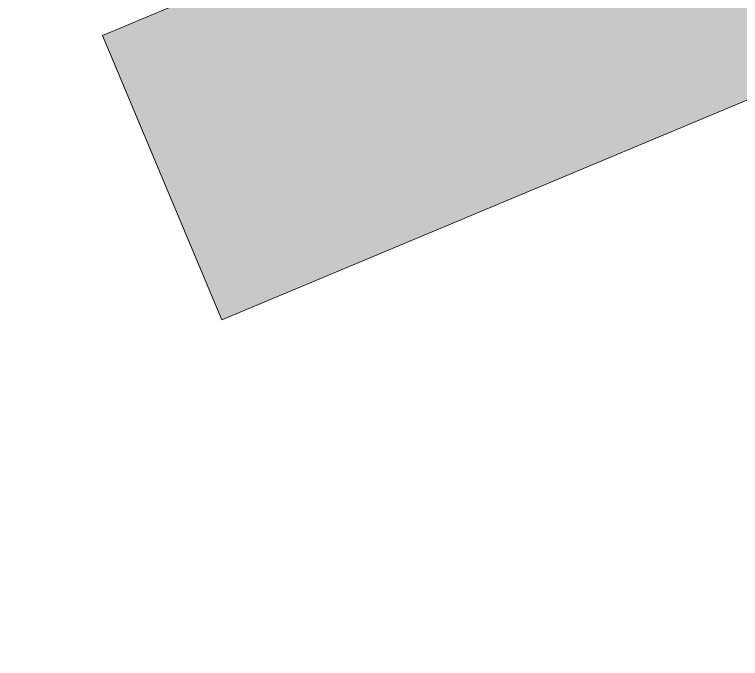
# Model space of a CAD drawing. Header units: millimetres. Extents: x 19901 to 42199, y 14545 to 21214.
# Drawn here: x 24257 to 24398.2, y 17384.3 to 17509.6 of the extents above; entities that cross this region are included whole.
import ezdxf

# ---------------------------------------------------------------- set-up
doc = ezdxf.new("R2010")
doc.units = ezdxf.units.MM
doc.layers.add('vetro', color=140, linetype='Continuous', lineweight=15)
doc.layers.add('Wall', color=7, linetype='Continuous', lineweight=20)

msp = doc.modelspace()

# ---------------------------------------------------------------- hatches: boundary and pattern name
at = {"layer": 'Wall', "true_color": 0x636466}
h = msp.add_hatch(color=251, dxfattribs=at)
h.dxf.hatch_style = 1
h.paths.add_polyline_path([(26447.66, 17149.14), (26357.68, 17111.46), (26380.85, 17056.12), (26470.84, 17093.8)])
h.paths.add_polyline_path([(26850.52, 17252.78), (26840.15, 17277.56), (26754.36, 17277.56), (26447.66, 17149.14), (26470.84, 17093.8)])
h.paths.add_polyline_path([(26827.35, 17308.13), (26754.36, 17277.56), (26840.15, 17277.56)])
h.paths.add_polyline_path([(26909.7, 17277.56), (26840.15, 17277.56), (26850.52, 17252.78)])
h.paths.add_polyline_path([(27263.82, 17425.85), (27240.65, 17481.19), (26827.35, 17308.13), (26840.15, 17277.56), (26909.7, 17277.56)])
h.paths.add_polyline_path([(27661.97, 17592.56), (27661.97, 17592.56), (27638.79, 17647.91), (27240.65, 17481.19), (27263.82, 17425.85)])
h.paths.add_polyline_path([(28226.14, 17828.81), (28202.97, 17884.15), (27733.61, 17687.61), (27733.61, 17622.56)])
h.paths.add_polyline_path([(27733.61, 17687.61), (27638.79, 17647.91), (27661.97, 17592.56), (27733.61, 17622.56)])
h.paths.add_polyline_path([(28334.5, 17939.23), (28202.97, 17884.15), (28226.14, 17828.81), (28357.68, 17883.88)])
h.paths.add_polyline_path([(25309.79, 17939.23), (25178.27, 17884.15), (25201.44, 17828.81), (25332.97, 17883.88)])
h.paths.add_polyline_path([(25178.27, 17884.15), (25083.35, 17844.41), (25106.52, 17789.06), (25201.44, 17828.81)])
h.paths.add_polyline_path([(25083.35, 17844.41), (24708.9, 17687.61), (24708.9, 17622.56), (25106.52, 17789.06)])
h.paths.add_polyline_path([(24708.9, 17622.56), (24708.9, 17687.61), (24458.74, 17582.86), (24481.91, 17527.52)])
h.paths.add_polyline_path([(24458.74, 17582.86), (24274.16, 17505.57), (24297.33, 17450.23), (24481.91, 17527.52)])
h.paths.add_polyline_path([(23648.16, 17243.44), (23332.97, 17111.46), (23356.14, 17056.12), (23671.33, 17188.1)])
h.paths.add_polyline_path([(23825.81, 17252.78), (23815.43, 17277.56), (23729.65, 17277.56), (23648.16, 17243.44), (23671.33, 17188.1)])
h.paths.add_polyline_path([(23802.64, 17308.13), (23729.65, 17277.56), (23815.43, 17277.56)])
h.paths.add_polyline_path([(23956.52, 17307.52), (23933.35, 17362.86), (23802.64, 17308.13), (23815.43, 17277.56), (23884.99, 17277.56)])
h.paths.add_polyline_path([(23884.99, 17277.56), (23815.43, 17277.56), (23825.81, 17252.78)])
h.paths.add_polyline_path([(24092.69, 17429.58), (23933.35, 17362.86), (23956.52, 17307.52), (24115.87, 17374.24)])

# ---------------------------------------------------------------- linework, layer by layer
at = {"layer": 'vetro'}
for p, q in [((24458.74, 17582.86), (24274.16, 17505.57)), ((24297.33, 17450.23), (24481.91, 17527.52)), ((24274.16, 17505.57), (24297.33, 17450.23))]:
    msp.add_line(p, q, dxfattribs=at)

doc.saveas('drawing.dxf')
